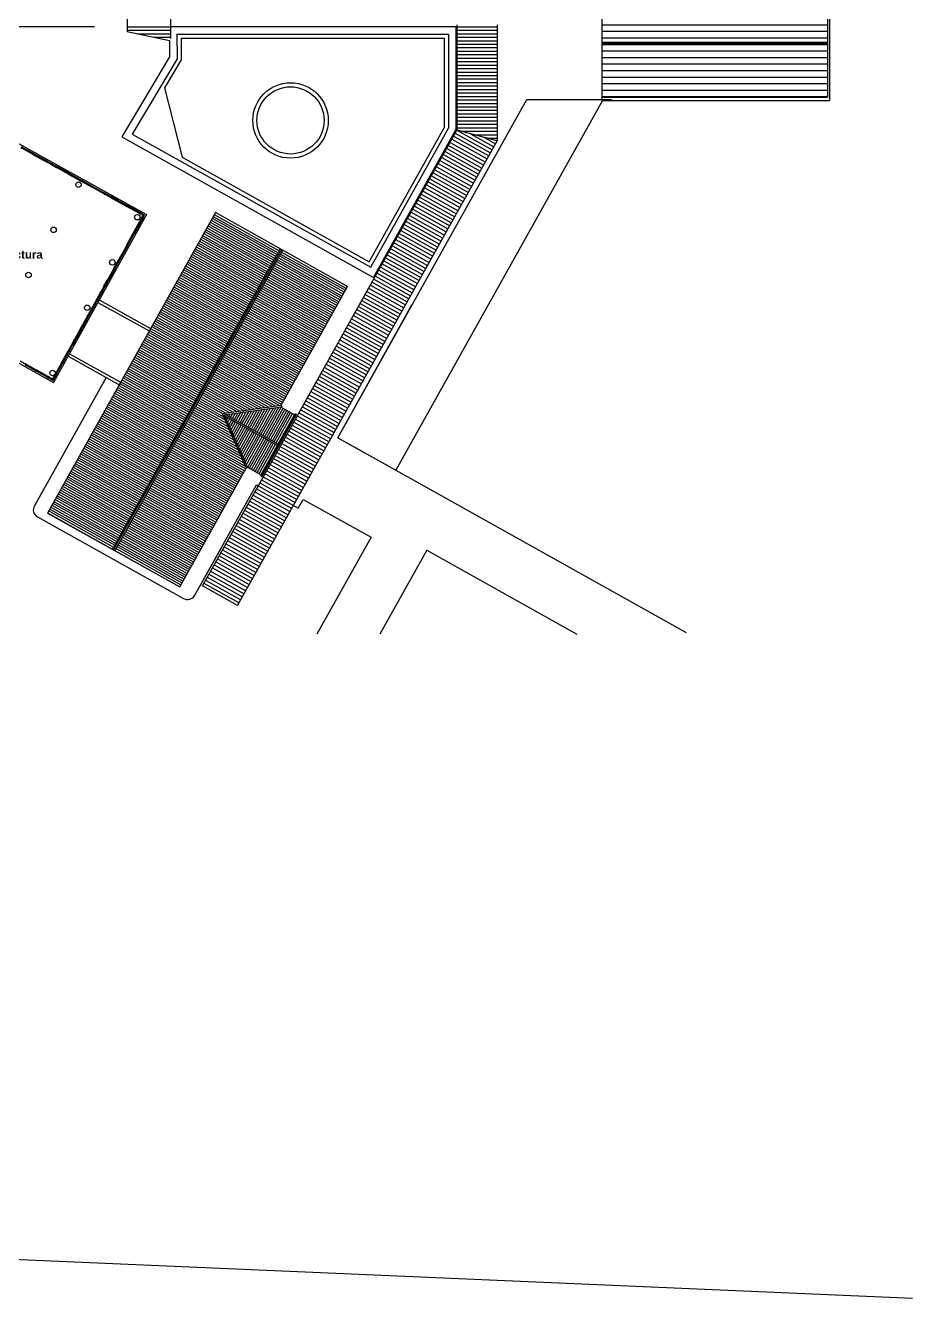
# Model space of a CAD drawing. Header units: millimetres. Extents: x -735 to -481, y 85 to 450.
# Drawn here: x -603.9 to -539.2, y 249.5 to 342.4 of the extents above; entities that cross this region are included whole.
import ezdxf

# ---------------------------------------------------------------- set-up
doc = ezdxf.new("R2010")
doc.units = ezdxf.units.MM
for name, color, linetype in [('A-MUROS', 5, 'CONTINUOUS'), ('A-TECHOS', 6, 'CONTINUOUS'), ('dib - cotas', 1, 'CONTINUOUS'), ('dib - muro vista1', 1, 'CONTINUOUS'), ('dib - muro vista2', 2, 'CONTINUOUS'), ('dib - texto', 2, 'CONTINUOUS'), ('E-COLUMNAS CILINDRICAS', 6, 'CONTINUOUS'), ('SOLADOS', 1, 'CONTINUOUS'), ('VISTA3', 1, 'CONTINUOUS'), ('VISTA4', 3, 'CONTINUOUS')]:
    doc.layers.add(name, color=color, linetype=linetype)
doc.styles.add('STYLE1', font='swisseb.ttf', dxfattribs={"width": 1.32})

# ---------------------------------------------------------------- blocks, each defined once
blk = doc.blocks.new('d')
at = {"layer": 'VISTA3'}
for p, q in [((-14.224, 47.622), (-14.254, 47.622)), ((-14.224, 47.522), (-14.254, 47.522)), ((-14.224, 47.622), (-14.224, 47.612)), ((-14.224, 47.572), (-14.224, 47.522)), ((-14.209, 47.592), (-13.319, 47.592)), ((-13.289, 47.552), (-12.334, 47.552)), ((-12.324, 47.622), (-12.324, 47.572)), ((-12.284, 47.622), (-12.324, 47.622)), ((-12.324, 47.532), (-12.324, 47.522)), ((-12.324, 47.522), (-12.284, 47.522)), ((-12.284, 47.622), (-12.284, 47.612)), ((-12.284, 47.622), (-12.284, 47.612)), ((-12.284, 47.572), (-12.284, 47.522)), ((-12.284, 47.572), (-12.284, 47.522)), ((-12.269, 47.592), (-11.804, 47.592)), ((-11.339, 47.592), (-11.804, 47.592)), ((-11.324, 47.622), (-11.324, 47.612)), ((-11.324, 47.622), (-11.324, 47.612)), ((-11.324, 47.622), (-11.284, 47.622)), ((-11.324, 47.572), (-11.324, 47.522)), ((-11.324, 47.572), (-11.324, 47.522)), ((-11.284, 47.522), (-11.324, 47.522)), ((-11.284, 47.622), (-11.284, 47.572)), ((-11.284, 47.532), (-11.284, 47.522)), ((-10.319, 47.552), (-11.274, 47.552)), ((-9.399, 47.592), (-10.289, 47.592)), ((-9.384, 47.622), (-9.384, 47.612)), ((-9.384, 47.622), (-9.354, 47.622)), ((-9.384, 47.572), (-9.384, 47.522)), ((-9.384, 47.522), (-9.354, 47.522))]:
    blk.add_line(p, q, dxfattribs=at)
for points in [[(-14.304, 47.622), (-14.254, 47.622), (-14.254, 47.522), (-14.304, 47.522)], [(-9.304, 47.622), (-9.354, 47.622), (-9.354, 47.522), (-9.304, 47.522)]]:
    blk.add_lwpolyline(points, dxfattribs=at)
for points in [[(-14.239, 47.572), (-14.209, 47.572), (-14.209, 47.612), (-14.239, 47.612)], [(-13.319, 47.572), (-13.289, 47.572), (-13.289, 47.612), (-13.319, 47.612)], [(-13.319, 47.532), (-13.289, 47.532), (-13.289, 47.572), (-13.319, 47.572)], [(-12.334, 47.532), (-12.309, 47.532), (-12.309, 47.572), (-12.334, 47.572)], [(-12.299, 47.572), (-12.269, 47.572), (-12.269, 47.612), (-12.299, 47.612)], [(-11.309, 47.572), (-11.339, 47.572), (-11.339, 47.612), (-11.309, 47.612)], [(-11.274, 47.532), (-11.299, 47.532), (-11.299, 47.572), (-11.274, 47.572)], [(-10.289, 47.572), (-10.319, 47.572), (-10.319, 47.612), (-10.289, 47.612)], [(-10.289, 47.532), (-10.319, 47.532), (-10.319, 47.572), (-10.289, 47.572)], [(-9.369, 47.572), (-9.399, 47.572), (-9.399, 47.612), (-9.369, 47.612)]]:
    blk.add_lwpolyline(points, close=True, dxfattribs=at)
at = {"layer": 'VISTA4', "color": 1}
for p, q in [((-13.319, 47.532), (-14.224, 47.532)), ((-14.209, 47.612), (-13.319, 47.612)), ((-13.319, 47.572), (-14.209, 47.572)), ((-13.289, 47.612), (-12.324, 47.612)), ((-13.289, 47.572), (-12.334, 47.572)), ((-13.289, 47.532), (-12.334, 47.532)), ((-11.804, 47.532), (-12.284, 47.532)), ((-12.269, 47.612), (-11.804, 47.612)), ((-11.804, 47.572), (-12.269, 47.572)), ((-11.339, 47.612), (-11.804, 47.612)), ((-11.804, 47.572), (-11.339, 47.572)), ((-11.804, 47.532), (-11.324, 47.532)), ((-10.319, 47.612), (-11.284, 47.612)), ((-10.319, 47.572), (-11.274, 47.572)), ((-10.319, 47.532), (-11.274, 47.532)), ((-9.399, 47.612), (-10.289, 47.612)), ((-10.289, 47.572), (-9.399, 47.572)), ((-10.289, 47.532), (-9.384, 47.532))]:
    blk.add_line(p, q, dxfattribs=at)

msp = doc.modelspace()

# ---------------------------------------------------------------- hatches: boundary and pattern name
at = {"layer": 'A-TECHOS', "ltscale": 10}
h = msp.add_hatch(dxfattribs=at)
h.set_pattern_fill('ANSI31', color=1, scale=0.15, angle=315, style=0)
h.set_pattern_definition([(0, (0.15, 0), (1e-16, 0.47625), [])])
h.paths.add_polyline_path([(-561.83, 381.551), (-561.83, 377.586), (-545.38, 377.586), (-545.38, 381.551)])
h.paths.add_polyline_path([(-545.38, 373.526), (-545.38, 377.486), (-561.83, 377.486), (-561.83, 373.526)])
h.paths.add_polyline_path([(-545.38, 365.426), (-545.38, 369.376), (-561.83, 369.376), (-561.83, 365.426)])
h.paths.add_polyline_path([(-545.38, 369.476), (-545.38, 373.426), (-561.83, 373.426), (-561.83, 369.476)])
h.paths.add_polyline_path([(-545.38, 357.326), (-545.38, 361.276), (-561.83, 361.276), (-561.83, 357.326)])
h.paths.add_polyline_path([(-545.38, 361.376), (-545.38, 365.326), (-561.83, 365.326), (-561.83, 361.376)])
h.paths.add_polyline_path([(-545.38, 353.276), (-545.38, 357.226), (-561.83, 357.226), (-561.83, 353.276)])
h.paths.add_polyline_path([(-545.38, 349.226), (-545.38, 353.176), (-561.83, 353.176), (-561.83, 349.226)])
h.paths.add_polyline_path([(-545.38, 345.176), (-545.38, 349.126), (-561.83, 349.126), (-561.83, 345.176)])
h.paths.add_polyline_path([(-545.38, 341.126), (-545.38, 345.076), (-561.83, 345.076), (-561.83, 341.126)])
h.paths.add_polyline_path([(-545.38, 337.151), (-545.38, 341.026), (-561.83, 341.026), (-561.83, 337.151)])
at = {"layer": 'A-TECHOS'}
h = msp.add_hatch(dxfattribs=at)
h.set_pattern_fill('ANSI31', color=1, scale=0.08, angle=315, style=0)
h.set_pattern_definition([(0, (-597.3173, 264.55573), (8e-17, 0.254), [])])
h.paths.add_polyline_path([(-569.459, 342.41), (-572.399, 342.41), (-572.399, 334.734), (-569.459, 333.968)])
h = msp.add_hatch(dxfattribs=at)
h.set_pattern_fill('ANSI31', color=1, scale=0.08, angle=45, style=0)
h.set_pattern_definition([(330.8, (-572.39942, 334.73415), (0.1239164, 0.2217222), [])])
h.paths.add_polyline_path([(-590.971, 301.504), (-588.405, 300.07), (-569.459, 333.968), (-572.399, 334.734)])
h = msp.add_hatch(dxfattribs=at)
h.set_pattern_fill('ANSI31', color=1, scale=0.05, angle=315, style=0)
h.set_pattern_definition([(330.8, (-590.02057, 328.72445), (0.0774477, 0.1385764), [])])
h.paths.add_polyline_path([(-602.266, 306.814), (-597.53, 304.167), (-585.285, 326.078), (-590.021, 328.724)])
h.paths.add_polyline_path([(-597.356, 304.07), (-592.62, 301.423), (-587.778, 310.087), (-589.523, 314.069), (-585.217, 314.67), (-580.375, 323.334), (-585.11, 325.98)])
at = {"layer": 'dib - muro vista1'}
h = msp.add_hatch(dxfattribs=at)
h.set_pattern_fill('ANSI31', color=256, scale=0.05, angle=45, style=0)
h.set_pattern_definition([(60.8, (-590.02057, 328.72445), (-0.1385764, 0.0774477), [])])
h.paths.add_polyline_path([(-585.426, 311.837), (-584.23, 313.975), (-585.278, 314.561), (-589.296, 314)])
h.paths.add_polyline_path([(-589.345, 313.913), (-587.717, 310.196), (-586.67, 309.611), (-585.474, 311.749)])

# ---------------------------------------------------------------- linework, layer by layer
at = {"layer": 'A-MUROS'}
for p, q in [((-561.795, 336.901), (-576.861, 309.943)), ((-576.861, 309.943), (-555.687, 298.109))]:
    msp.add_line(p, q, dxfattribs=at)
at = {"layer": 'dib - cotas'}
for p, q in [((-596.445, 395.077), (-596.445, 341.929)), ((-593.295, 395.077), (-593.295, 341.418)), ((-572.399, 342.41), (-572.399, 334.734)), ((-569.459, 342.41), (-569.459, 333.968)), ((-590.971, 301.504), (-572.399, 334.734)), ((-588.405, 300.07), (-569.459, 333.968)), ((-599.786, 330.991), (-599.812, 331.005)), ((-599.762, 331.035), (-599.786, 330.991)), ((-599.738, 331.078), (-599.764, 331.093)), ((-599.738, 331.078), (-599.743, 331.07)), ((-599.739, 331.045), (-598.961, 330.613)), ((-598.954, 330.564), (-598.119, 330.101)), ((-598.12, 330.078), (-598.124, 330.07)), ((-598.124, 330.07), (-598.089, 330.05)), ((-598.076, 330.157), (-598.1, 330.113)), ((-598.065, 330.094), (-598.089, 330.05)), ((-598.065, 330.094), (-598.089, 330.05)), ((-598.041, 330.138), (-598.076, 330.157)), ((-598.041, 330.138), (-598.046, 330.129)), ((-598.041, 330.138), (-598.046, 330.129)), ((-598.042, 330.104), (-597.636, 329.879)), ((-597.229, 329.653), (-597.636, 329.879)), ((-597.226, 329.629), (-597.25, 329.585)), ((-597.226, 329.629), (-597.25, 329.585)), ((-597.201, 329.672), (-597.206, 329.664)), ((-597.201, 329.672), (-597.206, 329.664)), ((-597.201, 329.672), (-597.166, 329.653)), ((-597.166, 329.653), (-597.191, 329.609)), ((-597.215, 329.565), (-597.25, 329.585)), ((-597.21, 329.574), (-597.215, 329.565)), ((-596.444, 329.172), (-597.192, 329.587)), ((-595.62, 328.761), (-596.398, 329.193)), ((-595.616, 328.737), (-595.64, 328.693)), ((-595.64, 328.693), (-595.614, 328.678)), ((-595.592, 328.78), (-595.597, 328.772)), ((-595.592, 328.78), (-595.566, 328.766)), ((-595.452, 328.703), (-595.478, 328.717)), ((-595.452, 328.703), (-595.457, 328.694)), ((-595.435, 328.127), (-595.723, 327.607)), ((-595.501, 328.615), (-595.527, 328.63)), ((-595.476, 328.659), (-595.501, 328.615)), ((-595.489, 328.174), (-595.474, 328.201)), ((-595.445, 328.15), (-595.489, 328.174)), ((-595.479, 328.203), (-595.43, 328.291)), ((-595.431, 328.176), (-595.479, 328.203)), ((-595.387, 328.152), (-595.479, 328.203)), ((-595.431, 328.176), (-595.474, 328.201)), ((-595.454, 328.669), (-595.21, 328.534)), ((-595.338, 328.24), (-595.43, 328.291)), ((-595.411, 328.314), (-595.426, 328.288)), ((-595.368, 328.29), (-595.411, 328.314)), ((-595.401, 328.126), (-595.41, 328.131)), ((-595.401, 328.126), (-595.387, 328.152)), ((-595.387, 328.152), (-595.396, 328.157)), ((-595.387, 328.152), (-595.396, 328.157)), ((-595.338, 328.24), (-595.387, 328.152)), ((-595.343, 328.293), (-595.21, 328.534)), ((-595.324, 328.266), (-595.338, 328.24)), ((-595.324, 328.266), (-595.333, 328.271)), ((-596.478, 326.327), (-596.015, 327.163)), ((-596.037, 327.186), (-596.017, 327.221)), ((-596.028, 327.181), (-596.037, 327.186)), ((-595.974, 327.197), (-596.017, 327.221)), ((-595.974, 327.197), (-596.017, 327.221)), ((-595.949, 327.138), (-595.993, 327.162)), ((-595.949, 327.2), (-595.723, 327.607)), ((-595.93, 327.173), (-595.949, 327.138)), ((-595.93, 327.173), (-595.939, 327.177)), ((-595.93, 327.173), (-595.939, 327.177)), ((-596.889, 325.503), (-596.458, 326.282)), ((-596.933, 325.425), (-597.364, 324.646)), ((-596.987, 325.472), (-596.972, 325.498)), ((-596.943, 325.447), (-596.987, 325.472)), ((-596.958, 325.524), (-596.972, 325.498)), ((-596.914, 325.5), (-596.958, 325.524)), ((-596.899, 325.423), (-596.908, 325.428)), ((-596.899, 325.423), (-596.885, 325.449)), ((-596.87, 325.476), (-596.885, 325.449)), ((-596.87, 325.476), (-596.879, 325.481)), ((-597.414, 324.639), (-597.877, 323.804)), ((-598.324, 322.915), (-598.099, 323.321)), ((-597.874, 323.728), (-598.099, 323.321)), ((-597.908, 323.81), (-597.927, 323.775)), ((-597.884, 323.751), (-597.927, 323.775)), ((-597.884, 323.751), (-597.927, 323.775)), ((-597.899, 323.805), (-597.908, 323.81)), ((-597.821, 323.762), (-597.864, 323.786)), ((-597.84, 323.727), (-597.849, 323.731)), ((-597.84, 323.727), (-597.849, 323.731)), ((-597.84, 323.727), (-597.821, 323.762)), ((-598.854, 322.042), (-598.391, 322.877)), ((-598.412, 322.9), (-598.393, 322.935)), ((-598.404, 322.896), (-598.412, 322.9)), ((-598.349, 322.911), (-598.393, 322.935)), ((-598.349, 322.911), (-598.393, 322.935)), ((-598.325, 322.852), (-598.369, 322.876)), ((-598.305, 322.887), (-598.325, 322.852)), ((-598.305, 322.887), (-598.314, 322.892)), ((-598.305, 322.887), (-598.314, 322.892)), ((-599.265, 321.218), (-598.833, 321.996)), ((-599.79, 320.354), (-600.252, 319.519)), ((-599.309, 321.139), (-599.74, 320.361)), ((-599.362, 321.186), (-599.348, 321.212)), ((-599.319, 321.162), (-599.362, 321.186)), ((-599.333, 321.239), (-599.348, 321.212)), ((-599.29, 321.214), (-599.333, 321.239)), ((-599.275, 321.138), (-599.284, 321.142)), ((-599.275, 321.138), (-599.26, 321.164)), ((-599.246, 321.19), (-599.26, 321.164)), ((-599.246, 321.19), (-599.255, 321.195)), ((-600.249, 319.442), (-600.475, 319.036)), ((-600.284, 319.524), (-600.303, 319.489)), ((-600.259, 319.465), (-600.303, 319.489)), ((-600.259, 319.465), (-600.303, 319.489)), ((-600.275, 319.519), (-600.284, 319.524)), ((-600.196, 319.476), (-600.24, 319.5)), ((-600.216, 319.441), (-600.224, 319.446)), ((-600.216, 319.441), (-600.224, 319.446)), ((-600.216, 319.441), (-600.196, 319.476)), ((-601.229, 317.756), (-600.766, 318.591)), ((-600.788, 318.615), (-600.768, 318.65)), ((-600.779, 318.61), (-600.788, 318.615)), ((-600.725, 318.625), (-600.768, 318.65)), ((-600.725, 318.625), (-600.768, 318.65)), ((-600.7, 318.566), (-600.744, 318.59)), ((-600.7, 318.629), (-600.475, 319.036)), ((-600.681, 318.601), (-600.7, 318.566)), ((-600.681, 318.601), (-600.69, 318.606)), ((-600.681, 318.601), (-600.69, 318.606)), ((-603.892, 317.602), (-603.857, 317.583)), ((-603.868, 317.646), (-603.843, 317.69)), ((-603.868, 317.646), (-603.843, 317.69)), ((-603.857, 317.583), (-603.833, 317.627)), ((-603.808, 317.67), (-603.843, 317.69)), ((-603.066, 317.225), (-603.814, 317.639)), ((-603.813, 317.662), (-603.808, 317.67)), ((-601.646, 316.923), (-601.209, 317.711)), ((-602.281, 316.744), (-603.059, 317.175)), ((-602.283, 316.71), (-602.278, 316.719)), ((-602.283, 316.71), (-602.256, 316.696)), ((-602.258, 316.754), (-602.234, 316.798)), ((-602.234, 316.798), (-602.208, 316.783)), ((-602.143, 316.633), (-602.169, 316.647)), ((-602.143, 316.633), (-602.138, 316.641)), ((-602.094, 316.72), (-602.12, 316.735)), ((-602.118, 316.676), (-602.094, 316.72)), ((-602.115, 316.652), (-601.871, 316.517)), ((-601.738, 316.757), (-601.871, 316.517)), ((-601.792, 316.804), (-601.777, 316.83)), ((-601.748, 316.78), (-601.792, 316.804)), ((-601.733, 316.92), (-601.782, 316.833)), ((-601.69, 316.782), (-601.782, 316.833)), ((-601.734, 316.921), (-601.641, 316.869)), ((-601.641, 316.869), (-601.733, 316.92)), ((-601.714, 316.944), (-601.729, 316.918)), ((-601.67, 316.92), (-601.714, 316.944)), ((-601.704, 316.756), (-601.713, 316.76)), ((-601.704, 316.756), (-601.69, 316.782)), ((-601.69, 316.782), (-601.641, 316.869)), ((-601.627, 316.895), (-601.641, 316.869)), ((-601.627, 316.895), (-601.635, 316.9)), ((-588.405, 300.07), (-590.971, 301.504))]:
    msp.add_line(p, q, dxfattribs=at)
for points in [[(-599.808, 331.117), (-599.764, 331.093), (-599.812, 331.005), (-599.856, 331.03)], [(-595.522, 328.742), (-595.566, 328.766), (-595.614, 328.678), (-595.571, 328.654)], [(-595.522, 328.742), (-595.478, 328.717), (-595.527, 328.63), (-595.571, 328.654)], [(-602.213, 316.671), (-602.256, 316.696), (-602.208, 316.783), (-602.164, 316.759)], [(-602.213, 316.671), (-602.169, 316.647), (-602.12, 316.735), (-602.164, 316.759)]]:
    msp.add_lwpolyline(points, dxfattribs=at)
for points in [[(-599.775, 331.042), (-599.749, 331.027), (-599.729, 331.062), (-599.756, 331.077)], [(-598.99, 330.561), (-598.964, 330.546), (-598.944, 330.581), (-598.97, 330.596)], [(-598.97, 330.596), (-598.944, 330.581), (-598.925, 330.616), (-598.951, 330.631)], [(-598.128, 330.083), (-598.106, 330.071), (-598.087, 330.106), (-598.109, 330.118)], [(-598.078, 330.101), (-598.052, 330.087), (-598.033, 330.122), (-598.059, 330.136)], [(-597.212, 329.621), (-597.239, 329.636), (-597.219, 329.671), (-597.193, 329.656)], [(-597.201, 329.569), (-597.223, 329.581), (-597.204, 329.616), (-597.182, 329.604)], [(-596.427, 329.14), (-596.453, 329.155), (-596.434, 329.19), (-596.408, 329.175)], [(-596.408, 329.175), (-596.434, 329.19), (-596.415, 329.225), (-596.388, 329.21)], [(-595.603, 328.729), (-595.629, 328.744), (-595.61, 328.779), (-595.584, 328.764)], [(-595.489, 328.666), (-595.463, 328.652), (-595.444, 328.687), (-595.47, 328.701)], [(-595.438, 328.163), (-595.452, 328.137), (-595.417, 328.118), (-595.403, 328.144)], [(-595.375, 328.277), (-595.36, 328.303), (-595.325, 328.284), (-595.34, 328.258)], [(-596.033, 327.172), (-596.021, 327.194), (-595.986, 327.175), (-595.998, 327.153)], [(-595.981, 327.184), (-595.966, 327.21), (-595.931, 327.19), (-595.946, 327.164)], [(-596.51, 326.311), (-596.496, 326.337), (-596.461, 326.318), (-596.475, 326.292)], [(-596.475, 326.292), (-596.461, 326.318), (-596.426, 326.298), (-596.44, 326.272)], [(-596.936, 325.461), (-596.95, 325.434), (-596.915, 325.415), (-596.901, 325.441)], [(-596.921, 325.487), (-596.907, 325.513), (-596.872, 325.494), (-596.886, 325.467)], [(-597.417, 324.675), (-597.431, 324.649), (-597.397, 324.63), (-597.382, 324.656)], [(-597.382, 324.656), (-597.397, 324.63), (-597.362, 324.61), (-597.347, 324.637)], [(-597.894, 323.814), (-597.907, 323.792), (-597.872, 323.773), (-597.859, 323.794)], [(-597.876, 323.764), (-597.891, 323.738), (-597.856, 323.718), (-597.841, 323.744)], [(-598.408, 322.887), (-598.396, 322.909), (-598.361, 322.889), (-598.373, 322.867)], [(-598.356, 322.898), (-598.342, 322.924), (-598.307, 322.905), (-598.321, 322.879)], [(-598.886, 322.025), (-598.871, 322.052), (-598.836, 322.032), (-598.851, 322.006)], [(-598.851, 322.006), (-598.836, 322.032), (-598.801, 322.013), (-598.816, 321.986)], [(-599.793, 320.39), (-599.807, 320.364), (-599.772, 320.344), (-599.758, 320.37)], [(-599.758, 320.37), (-599.772, 320.344), (-599.737, 320.325), (-599.723, 320.351)], [(-599.311, 321.175), (-599.326, 321.149), (-599.291, 321.129), (-599.276, 321.156)], [(-599.297, 321.201), (-599.282, 321.227), (-599.247, 321.208), (-599.262, 321.182)], [(-600.27, 319.528), (-600.282, 319.506), (-600.247, 319.487), (-600.235, 319.509)], [(-600.252, 319.478), (-600.267, 319.452), (-600.232, 319.433), (-600.217, 319.459)], [(-600.784, 318.601), (-600.772, 318.623), (-600.737, 318.604), (-600.749, 318.582)], [(-600.732, 318.612), (-600.717, 318.639), (-600.682, 318.619), (-600.697, 318.593)], [(-603.854, 317.639), (-603.881, 317.653), (-603.9, 317.618), (-603.874, 317.604)], [(-603.804, 317.657), (-603.826, 317.669), (-603.846, 317.634), (-603.824, 317.622)], [(-601.261, 317.74), (-601.247, 317.766), (-601.212, 317.746), (-601.226, 317.72)], [(-601.226, 317.72), (-601.212, 317.746), (-601.177, 317.727), (-601.192, 317.701)], [(-603.05, 317.193), (-603.076, 317.207), (-603.095, 317.172), (-603.069, 317.158)], [(-603.03, 317.228), (-603.057, 317.242), (-603.076, 317.207), (-603.05, 317.193)], [(-602.245, 316.747), (-602.271, 316.761), (-602.291, 316.726), (-602.265, 316.712)], [(-602.131, 316.684), (-602.105, 316.669), (-602.125, 316.634), (-602.151, 316.649)], [(-601.741, 316.793), (-601.755, 316.767), (-601.72, 316.747), (-601.706, 316.773)], [(-601.678, 316.907), (-601.663, 316.933), (-601.628, 316.913), (-601.643, 316.887)]]:
    msp.add_lwpolyline(points, close=True, dxfattribs=at)
at = {"layer": 'dib - muro vista1', "ltscale": 10}
for p, q in [((-561.83, 381.701), (-561.83, 336.901)), ((-545.38, 381.551), (-545.38, 337.151)), ((-561.83, 337.151), (-545.38, 337.151))]:
    msp.add_line(p, q, dxfattribs=at)
at = {"layer": 'dib - muro vista1'}
for p, q in [((-612.643, 342.298), (-598.828, 342.298)), ((-596.445, 342.28), (-593.295, 342.28)), ((-596.445, 342.026), (-593.295, 342.026)), ((-596.445, 341.929), (-593.375, 341.274)), ((-595.708, 341.772), (-593.295, 341.772)), ((-593.295, 342.298), (-572.479, 342.298)), ((-592.829, 341.748), (-573.029, 341.748)), ((-592.829, 341.748), (-592.813, 339.948)), ((-573.029, 341.748), (-573.029, 334.874)), ((-572.479, 342.298), (-572.479, 334.761)), ((-594.519, 341.518), (-593.295, 341.518)), ((-593.375, 341.274), (-593.364, 340.097)), ((-592.527, 341.448), (-573.34, 341.448)), ((-592.527, 341.448), (-592.512, 339.866)), ((-573.34, 341.448), (-573.34, 334.916)), ((-593.364, 340.097), (-596.846, 334.252)), ((-592.813, 339.948), (-596.084, 334.456)), ((-592.512, 339.866), (-593.725, 337.831)), ((-593.725, 337.831), (-592.439, 332.758)), ((-581.095, 312.309), (-567.309, 336.976)), ((-596.846, 334.252), (-578.496, 323.996)), ((-596.084, 334.456), (-578.694, 324.738)), ((-578.805, 325.138), (-573.34, 334.916)), ((-578.694, 324.738), (-573.029, 334.874)), ((-578.496, 323.996), (-572.479, 334.761)), ((-569.459, 333.968), (-572.399, 334.734)), ((-592.439, 332.758), (-578.805, 325.138)), ((-581.095, 312.309), (-575.684, 321.991)), ((-581.095, 312.309), (-575.684, 321.991)), ((-597.996, 316.709), (-603.226, 307.351)), ((-581.095, 312.309), (-577.197, 310.13)), ((-581.095, 312.309), (-577.197, 310.13)), ((-581.095, 312.309), (-576.861, 309.943)), ((-602.592, 308.486), (-603.226, 307.351)), ((-602.592, 308.486), (-603.226, 307.351)), ((-591.529, 300.813), (-587.028, 308.866)), ((-587.028, 308.866), (-586.897, 308.793)), ((-584.331, 307.359), (-583.973, 307.159)), ((-583.973, 307.159), (-583.607, 307.813)), ((-583.607, 307.813), (-578.662, 305.049)), ((-583.607, 307.813), (-578.662, 305.049)), ((-583.607, 307.813), (-578.662, 305.049)), ((-602.995, 306.534), (-592.345, 300.582)), ((-602.995, 306.534), (-592.345, 300.582)), ((-602.995, 306.534), (-592.345, 300.582)), ((-578.662, 305.049), (-582.611, 297.983)), ((-591.529, 300.813), (-589.532, 304.386)), ((-574.609, 304.102), (-578.028, 297.983)), ((-574.609, 304.102), (-563.661, 297.983))]:
    msp.add_line(p, q, dxfattribs=at)
for radius in [2.75, 2.45]:
    msp.add_circle((-584.54, 335.448), radius, dxfattribs=at)
for centre, start, end in [((-602.702, 307.058), 150.8, 240.8), ((-602.702, 307.058), 150.8, 240.8), ((-602.702, 307.058), 150.8, 240.8), ((-592.053, 301.106), 240.8, 330.8), ((-592.053, 301.106), 240.8, 330.8), ((-592.053, 301.106), 240.8, 330.8)]:
    msp.add_arc(centre, 0.6, start, end, dxfattribs=at)
at = {"layer": 'dib - muro vista2'}
for p, q in [((-545.23, 381.701), (-545.23, 336.901)), ((-545.38, 341.126), (-561.83, 341.126)), ((-545.38, 341.026), (-561.83, 341.026)), ((-561.83, 336.901), (-545.23, 336.901)), ((-590.021, 328.724), (-602.266, 306.814)), ((-580.375, 323.334), (-590.021, 328.724)), ((-597.53, 304.167), (-585.285, 326.078)), ((-597.443, 304.119), (-585.198, 326.029)), ((-597.356, 304.07), (-585.11, 325.98)), ((-585.217, 314.67), (-580.375, 323.334)), ((-589.523, 314.069), (-585.217, 314.67)), ((-589.523, 314.069), (-587.778, 310.087)), ((-589.378, 313.988), (-585.203, 314.571)), ((-589.378, 313.988), (-587.687, 310.127)), ((-589.345, 313.913), (-585.474, 311.749)), ((-589.296, 314), (-585.426, 311.837)), ((-586.718, 309.523), (-584.181, 314.063)), ((-586.631, 309.475), (-584.094, 314.014)), ((-585.278, 314.561), (-584.23, 313.975)), ((-585.217, 314.67), (-585.203, 314.571)), ((-584.181, 314.063), (-584.094, 314.014)), ((-587.778, 310.087), (-587.687, 310.127)), ((-587.717, 310.196), (-586.67, 309.611)), ((-592.62, 301.423), (-587.778, 310.087)), ((-586.718, 309.523), (-586.631, 309.475)), ((-602.266, 306.814), (-592.62, 301.423)), ((-539.171, 249.529), (-610.409, 252.619))]:
    msp.add_line(p, q, dxfattribs=at)
at = {"layer": 'E-COLUMNAS CILINDRICAS'}
for centre in [(-599.999, 330.766), (-595.713, 328.39), (-601.826, 327.468), (-597.541, 325.093), (-603.654, 324.171), (-599.369, 321.795), (-601.899, 317.024)]:
    msp.add_circle(centre, 0.2, dxfattribs=at)
at = {"layer": 'SOLADOS'}
msp.add_line((-567.309, 336.976), (-561.13, 336.976), dxfattribs=at)
at = {"layer": 'VISTA4'}
for p, q in [((-608.939, 336.293), (-595.034, 328.585)), ((-598.99, 330.561), (-599.781, 330.999)), ((-598.97, 330.596), (-599.749, 331.027)), ((-599.729, 331.062), (-598.951, 330.631)), ((-598.964, 330.546), (-598.128, 330.083)), ((-598.944, 330.581), (-598.109, 330.118)), ((-598.925, 330.616), (-598.081, 330.148)), ((-597.665, 329.826), (-598.085, 330.059)), ((-597.645, 329.861), (-598.052, 330.087)), ((-598.033, 330.122), (-597.626, 329.896)), ((-597.665, 329.826), (-597.245, 329.593)), ((-597.645, 329.861), (-597.239, 329.636)), ((-597.219, 329.671), (-597.626, 329.896)), ((-596.434, 329.19), (-597.182, 329.604)), ((-596.415, 329.225), (-597.171, 329.644)), ((-596.453, 329.155), (-597.201, 329.569)), ((-596.427, 329.14), (-595.636, 328.701)), ((-596.408, 329.175), (-595.629, 328.744)), ((-595.61, 328.779), (-596.388, 329.21)), ((-595.444, 328.687), (-595.182, 328.542)), ((-595.034, 328.585), (-601.821, 316.341)), ((-596.019, 327.218), (-595.489, 328.174)), ((-595.741, 327.617), (-595.438, 328.163)), ((-595.403, 328.144), (-595.706, 327.597)), ((-595.3, 328.515), (-595.496, 328.624)), ((-595.237, 328.526), (-595.463, 328.652)), ((-595.411, 328.314), (-595.3, 328.515)), ((-595.237, 328.526), (-595.36, 328.303)), ((-595.325, 328.284), (-595.182, 328.542)), ((-596.496, 326.337), (-596.033, 327.172)), ((-596.461, 326.318), (-595.998, 327.153)), ((-596.426, 326.298), (-595.958, 327.142)), ((-595.741, 327.617), (-595.966, 327.21)), ((-595.931, 327.191), (-595.706, 327.597)), ((-596.51, 326.311), (-596.949, 325.519)), ((-596.475, 326.292), (-596.907, 325.513)), ((-596.872, 325.494), (-596.44, 326.272)), ((-597.417, 324.675), (-596.978, 325.467)), ((-597.382, 324.656), (-596.95, 325.434)), ((-596.915, 325.415), (-597.347, 324.637)), ((-597.431, 324.649), (-597.894, 323.814)), ((-597.397, 324.63), (-597.859, 323.794)), ((-597.362, 324.61), (-597.829, 323.766)), ((-598.152, 323.35), (-598.384, 322.931)), ((-598.116, 323.331), (-598.342, 322.924)), ((-598.307, 322.905), (-598.082, 323.312)), ((-598.152, 323.35), (-597.919, 323.77)), ((-598.116, 323.331), (-597.891, 323.738)), ((-597.856, 323.718), (-598.082, 323.312)), ((-598.871, 322.052), (-598.408, 322.887)), ((-598.836, 322.032), (-598.373, 322.867)), ((-598.801, 322.013), (-598.333, 322.857)), ((-598.585, 322.178), (-594.809, 320.085)), ((-598.488, 322.353), (-594.712, 320.26)), ((-598.886, 322.025), (-599.325, 321.234)), ((-598.851, 322.006), (-599.282, 321.227)), ((-599.247, 321.208), (-598.816, 321.986)), ((-609.614, 320.66), (-601.821, 316.341)), ((-599.807, 320.364), (-600.27, 319.528)), ((-599.772, 320.344), (-600.235, 319.509)), ((-599.737, 320.325), (-600.205, 319.481)), ((-599.793, 320.39), (-599.354, 321.181)), ((-599.758, 320.37), (-599.326, 321.149)), ((-599.291, 321.129), (-599.723, 320.351)), ((-600.527, 319.065), (-600.294, 319.485)), ((-600.492, 319.045), (-600.267, 319.452)), ((-600.232, 319.433), (-600.457, 319.026)), ((-601.247, 317.766), (-600.784, 318.601)), ((-601.212, 317.746), (-600.749, 318.582)), ((-601.177, 317.727), (-600.709, 318.571)), ((-600.527, 319.065), (-600.76, 318.645)), ((-600.492, 319.045), (-600.717, 318.639)), ((-600.683, 318.619), (-600.457, 319.026)), ((-604.268, 317.914), (-603.848, 317.681)), ((-603.095, 317.172), (-603.852, 317.592)), ((-603.076, 317.207), (-603.824, 317.622)), ((-603.057, 317.242), (-603.804, 317.657)), ((-601.247, 317.766), (-601.705, 316.939)), ((-601.226, 317.72), (-601.678, 316.907)), ((-601.643, 316.887), (-601.192, 317.701)), ((-600.766, 318.244), (-596.99, 316.151)), ((-600.669, 318.419), (-596.893, 316.326)), ((-602.291, 316.726), (-603.069, 317.158)), ((-603.05, 317.193), (-602.271, 316.761)), ((-603.03, 317.228), (-602.239, 316.789)), ((-602.125, 316.634), (-601.863, 316.489)), ((-601.879, 316.544), (-602.105, 316.669)), ((-601.903, 316.603), (-602.099, 316.711)), ((-601.792, 316.804), (-601.903, 316.603)), ((-601.879, 316.544), (-601.755, 316.767)), ((-601.72, 316.747), (-601.863, 316.489))]:
    msp.add_line(p, q, dxfattribs=at)

# ---------------------------------------------------------------- block references
at = {"layer": 'VISTA4', "rotation": 331}
msp.add_blockref('d', (-614.752, 284.952), dxfattribs=at)

# ---------------------------------------------------------------- texts
at = {"layer": 'dib - texto', "insert": (-608.805, 325.97), "char_height": 0.6, "width": 20.056, "attachment_point": 1, "style": 'STYLE1'}
msp.add_mtext('{\\fArial|b1|i0|c0|p34;Sala de Lectura}', dxfattribs=at)

doc.saveas('drawing.dxf')
